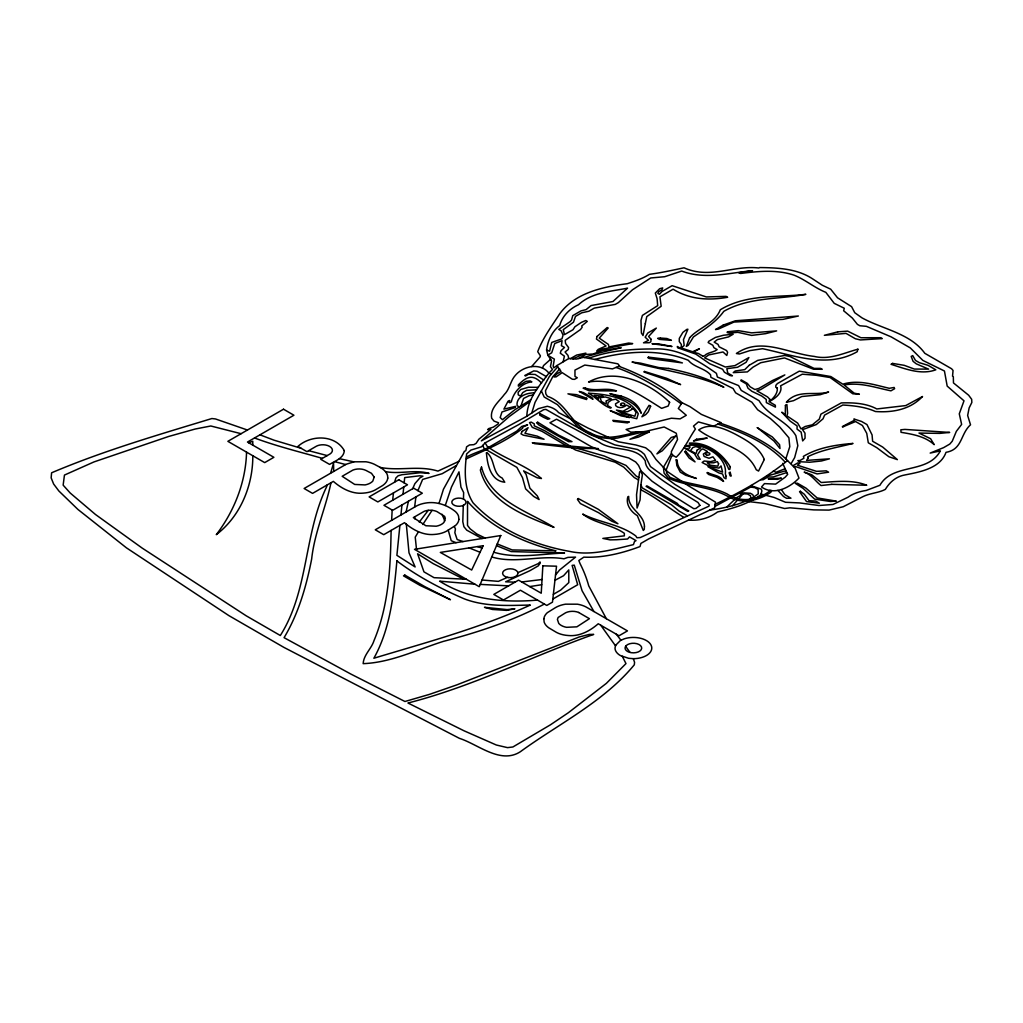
<?xml version="1.0" encoding="UTF-8"?>
<svg xmlns="http://www.w3.org/2000/svg" width="1023" height="1023" viewBox="0 0 1023 1023"><rect width="100%" height="100%" fill="white"/><g stroke="black" fill="none" stroke-linecap="round" stroke-linejoin="round"><path stroke-width="1.5" d="M463.278 505.388L462.792 521.692L463.918 526.717L466.744 530.157L482.012 538.533M463.457 499.083L463.649 492.575L460.938 487.089L458.995 471.846L451.475 487.076L445.286 505.49M391.106 530.426C390.466 567.803 388.714 605.565 374.034 640.539C371.464 648.838 363.689 654.707 363.152 663.646C390.824 662.635 417.09 649.733 443.266 641.408C477.549 632.457 511.308 621.345 542.791 604.874L544.3 604.018M391.63 520.362L392.167 510.042M392.666 500.26L393.459 492.907M640.909 484.812L640.078 500.004L637.06 508.047L636.536 494.748L639.58 472.025L640.603 471.053L642.393 474.71L640.909 484.812L642.214 487.881L671.472 504.774L679.016 511.001L687.29 515.771M246.543 452.128C245.801 481.961 234.331 511.078 216.288 534.658C240.418 516.283 252.975 485.554 252.809 455.746M521.052 405.645L523.559 398.459L529.057 395.722L533.252 394.968M414.609 507.101L415.913 496.909M399.903 525.349L396.898 555.348L415.133 566.959L409.008 552.829L406.31 524.096M400.939 514.991L401.949 504.978M403.011 494.288L403.753 486.961M404.162 482.869L404.686 477.6L419.711 475.785L422.934 476.181L419.839 477.971L414.903 483.623L412.678 488.7M394.622 482.165L395.875 477.984L398.113 475.797L402.052 474.685L420.376 472.728L429.072 473.406C414.942 469.225 399.993 474.442 385.53 471.616M529.748 401.617L509.326 416.514L481.334 440.887L526.819 416.284C527.28 399.123 539.121 386.055 548.903 373.101L552.484 369.469L550.425 366.605L551.589 360.978L547.817 355.045L546.576 350.032C547.753 340.569 551.947 331.414 559.683 325.57C562.241 316.107 569.696 308.677 578.494 304.739C591.806 292.386 610.667 291.542 627.547 288.154L612.982 301.504L591.089 305.57L586.064 309.637L581.013 310.864L572.765 315.621L571.563 320.007L570.041 321.682L558.763 329.419L561.128 330.787L563.059 335.071L561.985 338.818L551.717 342.449L549.594 351.209L546.576 350.032M406.08 512.024L408.458 501.206M330.979 482.754C325.595 508.457 314.496 532.74 311.657 559.031C306.299 586.409 298.524 613.583 284.074 637.674L350.927 674.093L404.955 701.497L429.455 694.374L456.706 684.924L579.261 636.958L589.299 634.413L593.685 634.401C531.538 656.485 472.178 686.676 407.947 703.018L464.058 730.806L496.334 745.013L507.51 747.634L512.881 746.982L550.451 724.808L568.289 712.775L606.37 683.364L625.974 663.582L622.304 656.306M248.653 442.754L252.771 441.233L252.783 445.133M327.155 484.953L326.606 486.833C303.741 534.287 308.805 590.412 280.328 635.513L246.211 615.808L142.146 548.072L95.484 514.492L70.216 493.022L63.145 485.145L64.449 475.068L93.975 461.923L168.59 436.489L195.227 429.021L210.815 425.99L241.096 433.701M330.595 473.214L333.562 463.099L333.69 471.424M531.781 412.998L535.029 402.397L549.364 376.464L557.688 366.835L556.96 365.543L568.762 358.536L576.384 359.086L583.442 357.334L617.854 363.817L619.618 365.965L612.445 368.894L584.785 365.058L574.964 370.096L574.977 376.426L577.304 377.768L574.555 379.354L572.369 379.252L562.164 372.641L556.128 376.848L554.108 376.976L556.422 374.137L561.077 371.451L557.688 366.835M439.008 503.457L443.458 489.224L464.301 451.501L465.861 450.606L466.59 446.834L469.506 444.954L473.866 444.66L476.117 443.355L478.854 439.212L490.899 429.404L487.651 429.673L488.738 428.586L493.303 427.141L498.073 423.995L498.546 422.755L494.083 421.131L491.692 418.279C489.621 408.535 499.275 401.412 504.326 394.482C509.812 389.175 510.298 380.914 515.4 375.313C523.431 365.786 540.451 362.385 548.903 373.101L551.256 374.277M417.908 490.644L422.614 479.429L442.179 473.7L456.143 465.644M566.051 445.542L542.1 431.399L532.292 427.345L529.505 422.576L531.206 422.115L534.3 423.906L534.223 425.811L544.441 430.593L570.118 446.015M785.779 459.033L789.782 446.667L788.899 437.806L779.731 427L770.319 418.471L757.647 409.763L751.918 402.231L735.627 392.819L733.095 388.535L710.883 377.308L710.537 374.776C704.374 368.011 693.863 367.283 688.3 360.288C658.684 348.447 624.963 351.106 594.747 359.469M771.662 490.413L770.818 492.255C758.849 500.733 742.302 504.39 728.939 497.025C710.371 486.206 687.75 486.82 668.377 478.176L664.08 473.048L663.428 467.358L671.42 453.547L671.369 451.654L677.533 439.494L676.28 433.266L664.157 426.987L617.649 438.036L611.127 438.688L598.775 437.512L589.031 433.394L578.174 427.128L557.42 404.648L544.198 397.014L541.359 390.939M542.459 367.948L543.609 365.505L550.783 359.137M432.064 510.336L422.806 524.505M712.929 426.438L721.087 422.652L701.369 414.392L690.039 406.681L681.97 402.678C663.774 386.4 641.613 374.84 618.851 366.285M770.089 490.119L769.501 491.193C757.429 500.413 740.281 502.932 727.327 494.058C709.271 485.017 688.415 484.928 669.963 477.345L666.74 473.317L666.101 470.171L671.536 456.36L673.083 455.465L676.165 457.243C684.387 449.519 688.901 438.33 695.41 429.072L693.504 426.105L698.415 421.911L713.133 426.028M645.283 431.591L630.769 432.154L626.114 429.468L671.395 418.228L680.103 418.88L686.305 415.287L678.339 408.509L681.97 402.678M418.458 531.755L415.236 537.126L416.412 548.507L417.128 548.903M419.238 522.152L428.241 510.349A10.588 6.112 0 0 1 431.796 510.311L432.946 510.439A10.857 6.266 0 0 1 437.115 511.679L444.621 516.372L445.325 518.38L443.982 522.344A13.184 7.621 0 0 1 436.22 526.218L425.862 525.745L413.33 517.6L424.046 511.41A10.358 5.985 0 0 1 427.154 510.503L428.292 510.349M732.57 505.682L742.915 494.007L736.713 497.587L726.688 507.127M485.119 442.882L481.501 446.795L470.9 450.094L466.654 453.892C464.493 470.209 463.828 488.329 473.01 502.753C497.766 529.466 533.661 545.003 569.402 551.346C591.038 556.128 612.508 549.594 633.429 544.632L634.503 541.525L636.05 540.63L629.529 536.858L627.572 539.006L616.677 539.735L610.104 539.875L602.854 538.405L624.337 535.847L624.35 533.315C611.588 524.415 595.041 523.507 582.714 514.083C599.951 522.83 620.002 524.083 635.794 535.95L636.92 537.74L640.193 537.548L708.977 506.168L709.208 504.914L674.924 484.429L650.449 466.552L644.426 454.378L641.383 451.744L637.508 449.506L614.887 444.877L589.146 434.084L545.937 409.405L543.776 409.622L518.648 424.647L485.119 442.882L487.306 446.463C504.326 458.867 525.566 464.774 541.448 478.521L537.241 477.792L523.597 470.874L526.116 474.391L529.888 488.15L537.318 495.899L539.108 499.556L533.686 496.424L525.617 488.879L522.497 477.639L516.871 467.358L484.122 448.509L482.728 445.465M559.696 368.932L552.701 376.822L545.476 390.76L545.86 393.919L547.382 396.297C566.614 402.614 571.64 425.568 590.22 432.703C605.514 441.962 623.467 434.711 639.503 431.693M791.15 463.572L794.654 457.575L797.825 445.683L795.856 435.619C786.713 420.543 767.774 415.76 759.079 400.709L741.24 390.402L738.593 385.581L717.379 377.052L716.42 373.357C697.724 360.198 677.622 347.705 653.582 348.958C631.651 348.958 609.35 350.62 588.634 358.319M782.723 463.355L787.684 474.365L785.191 477.191L775.626 484.122L764.475 483.61L761.508 487.012C774.194 495.746 789.615 487.843 798.976 478.099L795.14 468.227L787.531 460.58C765.562 478.393 740.716 492.025 715.167 504.313M584.248 357.5C595.898 353.472 608.711 350.62 621.191 347.756L602.278 350.441L593.225 353.996L585.719 354.469L578.737 358.51M556.96 365.543L553.763 367.896L553.187 366.029L554.364 359.111L548.162 355.531M526.819 416.284L538.354 408.65L547.292 406.284A20.422 11.79 0 0 1 558.545 412.576L588.072 428.113L618.186 441.731L635.897 444.992L645.679 447.818L650.807 451.885L655.999 459.506L667.571 471.731L688.249 485.669L715.512 502.152L714.617 507.83L648.646 538.929L640.884 543.418L640.04 546.538C622.189 553.264 603.007 557.995 583.813 557.151L578.839 560.527L580.054 563.609A301.913 174.306 0 0 1 588.724 585.834L606.332 618.698M547.817 355.045L551.691 352.807L554.773 343.485L562.062 340.672L561.397 345.672L564.504 347.462L561.039 350.684L560.297 353.191L564.389 356.157L563.162 361.771M531.666 366.528L539.991 357.078L540.425 355.838L537.714 351.695C542.817 338.012 551.793 326.043 559.517 314.087C574.696 292.949 602.713 286.811 627.24 283.716C634.835 281.21 642.457 278.691 649.439 274.317C661.05 272.796 672.571 270.238 684.042 267.796C709.668 279.458 733.683 264.983 758.836 268L759.616 267.553C777.608 267.757 796.802 268.563 812.352 278.691L822.339 285.264L830.663 289.164L837.543 297.795L851.609 306.657L854.755 312.718L862.018 317.872C882.58 329.201 910.47 333.319 924.818 353.319L951.595 368.766L953.052 370.467L952.541 376.157L953.321 376.605L953.474 382.934L968.64 395.223L971.671 399.29L971.85 402.461L969.139 407.934L967.656 415.479L970.52 424.801C960.201 434.046 962.656 449.545 946.019 452.319C940.303 468.508 919.587 472.051 904.959 474.953C896.289 476.424 889.805 482.012 885.355 489.378C878.514 492.984 870.228 493.086 863.131 496.551L843.246 506.73L829.065 510.106L813.745 509.889L789.948 507.817L784.59 508.508L764.552 503.469L749.296 501.666M570.386 358.651L576.601 355.071L585.885 353.14L572.893 358.83M466.398 457.115C473.496 453.112 481.437 451.041 488.764 447.307L516.679 431.195L521.807 426.412L527.599 424.877L522.894 427.051L522.548 428.292C505.835 441.872 485.324 449.941 466.258 458.879M555.527 574.977L559.619 569.977L575.553 557.113L567.893 557.394L563.942 558.801C540.336 554.747 515.029 564.069 491.756 556.96M553.353 594.337L560.681 590.105L568.814 582.599L568.775 569.926L563.545 575.732L554.926 580.322M552.816 599.094L577.688 584.734L572.113 565.374L574.274 565.156L582.074 590.731L593.915 611.524M793.183 465.58L797.838 462.882L799.973 463.15L797.441 465.209L816.533 471.347L826.264 470.849L828.592 472.191L817.083 473.918L795.383 466.514L794.104 466.82M714.834 506.475L752.353 486.155L761.304 489.147L761.879 491.014L760.818 494.761C748.209 504.096 732.596 508.482 717.507 511.973C709.182 518.226 698.747 520.976 688.415 520.08M530.656 399.852L514.556 409.942L502.446 419.724L500.17 417.563L501.986 411.962L515.042 407.602L515.515 406.374L503.904 409.098L508.022 401.272L509.761 400.492L509.006 402.333L509.774 402.781L511.321 401.886C513.405 392.257 521.871 382.717 531.858 381.873L530.195 380.914L525.873 381.323L518.392 386.183L518.329 384.917C526.193 376.937 532.587 373.536 541.576 383.075M459.301 461.194L437.946 471.104C418.88 465.145 399.379 471.232 379.993 467.383M507.472 577.33L498.406 581.371L482.038 580.015M517.817 572.714L538.341 563.571L540.029 561.934L540.31 563.034L538.239 565.872L529.709 570.796L505.618 581.793L514.991 582.177M784.577 468.956L776.035 472.242L773.247 471.104M785.638 470.81L767.288 475.964M786.661 472.588L773.273 476.961L767.8 477.063L763.145 479.749L760.946 479.813M541.73 584.721L529.735 586.588M542.049 579.504L521.73 581.972M703.095 356.196L704.144 356.03C707.609 352.091 713.274 352.756 717.187 349.597L713.926 347.705L712.826 345.262L708.172 342.577L708.696 341.337L715.525 337.398L723.466 335.25L733.184 334.227L728.529 336.912L717.392 339.585L714.156 342.142L718.031 344.38L719.156 346.823L726.573 350.544L727.596 352.347L726.803 355.48L723.031 351.976L708.696 354.943L704.617 357.897L725.384 367.027L734.936 365.607L748.9 357.551L746.048 362.334L737.519 367.27L726.841 368.702L727.801 373.101L732.442 375.786L730.269 375.62L724.399 372.231L722.609 369.239L709.732 363.728L695.832 354.086L677.571 347.756L677.328 346.49L679.771 347.91L681.318 347.014L681.344 344.482L679.272 341.541L679.298 338.383L682.853 332.398L686.868 329.38L687.916 329.214L683.466 339.674L684.17 345.365L681.382 348.012L692.597 351.733L699.387 348.766L693.428 352.206L698.44 353.51L703.095 356.336M709.514 510.208C726.317 507.689 744.399 504.211 758.26 493.879L758.107 489.48L755 487.69L750.754 487.05M534.351 392.922C526.986 392.602 515.822 396.655 517.114 405.683L519.185 406.885M537.51 600.092C503.674 603.033 468.994 599.568 439.596 581.154L474.915 584.21M536.627 389.814L526.64 390.351L522.766 392.589L520.528 396.144L518.201 394.801L518.162 392.269L520.758 389.482L528.546 387.231L538.418 387.372M480.196 584.376L508.584 585.872M466.335 579.248L434.046 577.675L423.957 571.857L417.601 553.788L433.125 563.596L463.624 579.12M577.714 448.381L598.429 448.598L532.331 442.716L534.62 443.65L577.714 448.381L604.145 455.977L626.025 465.439L636.063 475.964L638.838 477.562M345.672 464.544L334.444 461.616M353.83 461.859L339.38 458.675M751.151 485.465L752.353 486.155M327.194 455.58L308.639 450.67M761.022 494.032L774.079 497.447L785.536 502.28L799.756 502.932L818.975 505.515L833.016 504.467L848.029 497.216A33.516 19.347 0 0 1 866.187 490.465L879.895 485.286C892.849 462.728 927.784 474.34 940.367 450.874L930.176 453.087L943.615 447.626L949.817 444.046L952.247 441.207L956.339 431.361L961.633 424.404L959.28 413.816L963.998 400.824L947.183 386.093L944.446 371.004L922.887 360.428L910.304 347.922L891.071 336.823L866.353 326.324L859.844 325.762L857.415 324.368L852.338 318.051L843.655 310.762L844.269 308.255L834.231 303.345L825.83 292.348C814.5 287.795 805.229 279.573 793.963 275.136C776.623 269.381 758.35 271.248 740.588 273.461L738.772 272.757L752.544 270.711C729.13 272.821 704.975 279.918 681.702 271.057L664.707 276.709L650.73 277.975L632.495 289.778L618.365 302.603L615.271 304.394L594.286 308.102L588.864 311.235L581.691 312.821L575.489 316.401L573.481 322.207L563.251 329.649L564.479 334.636L573.008 329.713L574.926 326.746L581.358 322.398L585.744 320.506L587.292 321.401L581.691 326.005L582.202 327.245L580.45 329.559L565.207 340.339L565.578 343.498L568.583 347.551L568.276 349.444L565.054 352.002L567.982 355.403L568.762 358.536M579.35 391.528L583.34 392.576L591.869 397.512L592.969 399.302L579.478 391.553M322.373 458.368C299.624 451.834 276.721 446.258 254.522 437.972M301.043 448.253L273.972 440.171L259.97 434.826M717.826 424.034C742.238 432.281 767.237 442.665 785.05 462.012M720.039 423.1C744.424 431.297 769.143 442.089 787.531 460.58M463.023 541.563L457.153 539.53L454.851 532.702L455.427 528.917L454.25 526.487M477.524 546.589L482.012 548.136M493.764 552.203C516.346 559.044 541.205 553.852 564.543 553.034L511.142 551.576L496.513 545.681M247.451 430.031L215.495 418.957L211.876 418.535C158.105 434.89 103.31 450.785 51.598 472.792L51.15 477.856L53.631 484.02L58.861 490.989L77.965 509.48L126.443 547.842L228.832 615.59L283.895 647.38L459.365 738.325C478.201 744.348 500.4 764.526 520.259 751.79C558.558 723.888 603.698 701.957 634.311 664.784L634.567 662.252L633.314 658.659M616.025 367.436C639.644 375.735 661.127 389.136 681.254 403.88M456.092 542.676L451.245 540.732L448.227 530.144M469.135 547.893L480.056 552.279M485.107 538.034L476.782 533.968L470.196 528.904L467.498 525.438L467.537 501.385C490.132 527.203 523.124 542.829 556 550.86L512.165 549.926L497.229 543.955M543.801 380.045L535.208 374.456L528.635 374.188L525.541 375.978L524.761 375.531L533.776 370.914L537.024 371.221L546.333 376.592M638.518 479.979L634.247 477.511L623.736 467.14L615.207 462.217L575.553 450.018L571.678 447.78M640.641 489.685C656.139 497.421 669.259 508.457 683.875 517.382M578.698 612.496L589.414 618.685L576.882 626.83L566.525 627.316A13.184 7.621 0 0 1 558.763 623.429L557.42 619.478L558.123 617.457L565.617 612.777A10.626 6.138 0 0 1 578.724 612.47M671.42 453.547L673.083 455.465M777.876 490.362L783.49 496.5L786.597 498.291L790.971 498.175L784.82 494.633L781.38 489.608M620.961 640.283L616.358 634.234M625.68 646.344L629.989 652.393M615.501 645.807L600.744 625.219M753.913 497.101L752.749 494.633L750.422 493.291L743.951 492.843L739.795 493.661L747.468 493.943L750.562 495.746L750.716 498.572M442.051 514.288L444.813 520.924M414.724 516.794L414.763 518.827M543.84 618.825L544.159 622.086A21.982 12.698 0 0 0 548.929 627.917L556.55 632.444A21.01 12.123 0 0 0 568.468 635.539C579.645 636.575 590.054 630.884 598.238 623.774L619.017 635.769L627.47 630.897L587.471 607.803A21.406 12.366 0 0 0 577.458 604.197L565.553 604.171A22.519 12.992 0 0 0 555.272 607.739L547.382 612.636A22.928 13.235 0 0 0 544.21 617.201L543.84 618.825M785.421 405.389L785.293 414.635L781.789 412.205L790.127 421.092L797.122 425.964L797.045 429.136L801.15 432.102L802.684 440.913L805.063 438.189L804.999 433.177L802.569 429.647L816.29 424.558L823.055 418.791L824.589 415.095L842.811 405.018C853.809 405.671 865.305 406.949 875.407 411.515C892.874 412.781 910.419 409.456 922.529 396.502L905.739 405.581L876.813 408.957C866.187 403.152 853.22 402.563 841.328 402.896L820.932 414.136L819.295 419.11L812.352 424.801L805.229 426.463L801.009 428.893L797.633 423.023L786.892 415.875L787.608 413.382L786.917 404.52L785.421 405.389M777.288 388.075C777.851 393.433 773.733 397.64 770.204 401.016C775.524 398.203 782.761 392.742 780.613 385.824L802.288 374.201L816.418 375.3L830.139 377.538L852.824 393.804L859.371 394.213L854.192 393.164L844.052 384.955C860.484 382.091 875.381 387.666 890.943 390.824L894.614 388.702L894.14 387.461L889.307 388.305C874.115 384.763 858.706 379.405 842.773 384.162L830.829 376.541L799.283 371.17L777.378 383.587L775.894 385.287L775.741 387.18L777.288 388.075M726.049 476.283L725.972 478.815L724.003 477.677L722.545 473.969L718.824 472.92L707.967 466.718L722.583 472.127L721.036 465.887L718.977 468.086L710.486 466.82L702.136 462.511L704.131 461.015L710.614 461.642L715.525 460.337L712.967 456.833L708.99 458.253L704.093 456.45L703.325 454.059L707.353 451.475L702.814 448.854L700.627 450.12L697.52 454.839L700.192 459.34L697.571 458.867L694.412 453.649L684.17 447.921L688.594 449.263L690.154 446.898L685.052 446.118C700.96 441.284 727.647 455.504 725.358 473.777L726.049 476.283M606.281 400.99L606.153 404.149L601.447 401.425L600.041 397.717L605.36 396.962L611.115 398.65L606.281 400.99M542.855 565.834L541.231 593.225L518.546 580.131L493.802 594.414L503.482 600.002L520.413 590.22L546.781 605.45L552.471 602.163L556.525 566.192L542.855 565.834M644.464 526.193L644.285 529.351L643.301 530.489L637.342 515.682C631.025 511.871 625.616 504.544 627.79 496.897L628.685 496.372C628.186 509.326 643.774 513.495 644.464 526.193M486.436 452.908C487.383 464.544 490.477 480.695 504.761 482.217L502.165 478.048C492.178 473.508 495.158 459.365 487.05 452.703L486.436 452.908M344.303 450.619C343.945 458.189 334.828 461.002 329.598 464.416L320.749 459.314L330.097 453.918A9.591 5.537 0 0 0 327.705 445.542L325.519 444.992A9.591 5.537 0 0 0 316.567 446.105L306.938 451.654L297.91 446.437C310.941 434.647 335.096 434.443 344.303 450.619M586.729 398.279L586.614 399.545L567.931 393.829L576.588 394.661L586.729 398.279M374.162 477.076L372.832 481.04A13.184 7.621 0 0 1 365.058 484.915L354.7 484.442L342.168 476.296L352.884 470.094A10.626 6.138 0 0 1 365.927 470.401L371.49 473.317L374.162 477.076M396.911 560.694C393.829 593.928 390.377 628.736 373.868 658.237C426.553 642.342 480.196 628.007 530.336 605.041C508.226 605.488 485.861 606.933 464.672 599.018C441.437 589.031 418.957 577.279 398.599 562.19L396.911 560.694M630.334 407.141L622.981 411.297L616.421 410.095L621.843 413.228L631.229 416.067L630.679 417.294L636.766 418.739L638.25 413.74C628.467 396.962 606.166 394.239 588.366 393.216C596.243 397.308 601.69 404.878 610.168 408.062L611.243 407.691L607.585 405.581L608.135 402.435L611.549 399.993L615.718 399.213L619.235 401.643L615.514 403.791L615.693 405.683C618.608 408.855 623.698 407.755 626.587 405.095L630.334 407.141M651.088 339.304L650.807 341.835L649.26 342.731L643.505 342.807L648.492 340.327L645.142 337.181L647.789 333.012L656.331 328.089L648.608 336.477L651.088 339.304M631.792 408.356L631.587 409.622L627.495 411.719L621.23 412.205L634.848 416.233L636.025 412.512L634.158 409.532L631.792 408.356M645.334 323.524L643.045 335.544L641.408 333.063L640.973 320.404L642.406 315.404L657.687 305.647L657.086 298.678L655.321 293.077L659.669 288.703L662.674 287.936L661.983 289.79L658.876 291.581L657.853 293.384L659.4 294.279L662.022 291.504L672.111 285.686L706.356 296.939L726.074 296.376L727.622 297.271C708.888 300.621 689.937 299.637 673.108 289.202L659.925 296.811L661.178 306.261L646.766 316.606L645.334 323.524M596.972 336.529L596.447 339.035L606.076 345.94L598.25 349.342L596.69 351.004L597.266 351.401L602.355 349.073L632.687 343.6L628.723 343.05L609.005 346.95L608.404 344.431L599.235 338.14L608.199 328.012L607.163 327.552L596.972 336.529M676.177 459.851L676.83 465.516L680.308 472.166L685.73 475.299L696.407 478.457C687.597 475.401 677.073 471.283 677.213 460.056L676.177 459.851M387.768 478.073L387.423 479.697A21.982 12.698 0 0 1 382.653 485.529L375.032 490.055A21.01 12.123 0 0 1 363.114 493.137C351.938 494.186 341.529 488.495 333.345 481.385L312.565 493.38L304.112 488.495L346.26 464.212L354.124 461.808L366.029 461.782A22.519 12.992 0 0 1 376.323 465.337C381.31 467.895 388.19 471.45 387.768 478.073M458.918 519.377L458.585 521.001A22.033 12.724 0 0 1 455.478 525.515L446.194 531.359A21.01 12.123 0 0 1 434.276 534.441C423.1 535.489 412.691 529.799 404.507 522.689L383.727 534.684L375.275 529.799L415.274 506.705A21.406 12.366 0 0 1 425.287 503.111C436.015 501.117 446.974 504.863 455.363 511.538A22.928 13.235 0 0 1 458.534 516.104L458.918 519.377M730.332 466.961L729.77 469.467L728.721 469.276C723.363 453.931 706.062 443.432 689.732 443.752L689.349 443.125C706.573 441.898 721.803 452.729 730.332 466.961M615.629 645.308L615.002 648.045A18.388 10.614 0 0 0 620.386 655.564L628.621 658.3L633.39 658.671A18.388 10.614 0 0 0 651.152 645.308A18.388 10.614 0 0 0 624.196 638.851L620.386 640.539L615.629 645.308M769.705 399.149L769.104 401.668L775.306 405.249L775.434 407.141L766.342 402.614L766.253 399.443L761.726 396.003L751.803 391.259L747.954 388.177L746.253 383.855L740.818 380.722L741.164 379.827L747.353 383.408L750.191 386.835L754.846 389.52L758.81 388.446L772.774 380.377L784.846 374.904L760.728 389.546L756.93 390.812L767.557 396.95L769.705 399.149M539.978 413.624L539.633 415.057L543.507 417.294L547.791 419.277L549.76 418.714L539.978 413.624M857.888 349.201L857.223 351.707C826.942 368.894 793.631 355.173 762.57 348.702L749.885 350.608L739.335 353.984L736.419 353.51C760.882 336.465 788.196 353.536 814.18 356.4C829.384 360.16 843.579 353.101 857.888 349.201M675.73 436.092L662.226 450.823L656.907 453.892L671.19 437.499L675.73 436.092M718.581 463.688L717.852 466.181L710.358 465.222L707.225 462.805L713.67 462.818L717.353 461.578L718.581 463.688M689.617 337.782L686.305 346.413L688.249 345.314L693.415 336.963C704.208 329.432 716.113 322.092 723.824 311.312C749.13 296.964 778.503 299.509 805.868 294.33C776.943 297.642 746.381 293.921 720.307 309.764C714.847 323.664 698.799 327.539 689.617 337.782M697.238 449.992L695.96 453.713L690.525 450.58L692.903 447.486L695.806 446.591L700.729 447.984L697.238 449.992M481.513 467.051L480.362 470.069C488.572 502.523 525.848 516.346 554.031 527.382C527.715 511.206 490.17 500.4 481.513 467.051M669.617 402.333L668.185 406.041L661.638 408.356C640.193 394.955 615.245 377.295 588.57 382.052C615.283 367.219 649.49 382.794 669.617 402.333M500.784 535.528L479.224 586.691L414.494 549.325L500.784 535.528M650.628 406.221L648.288 411.757L645.769 414.571L641.894 416.809L649.068 405.325L650.628 406.221M483.163 545.707L471.68 570.028L440.325 552.42L483.163 545.707M602.828 396.182L598.314 397.244L598.468 399.136L594.248 395.441L602.828 396.182M764.296 459.493L758.555 471.066L756.227 469.723C745.984 446.603 716.97 444.072 698.683 429.941C710.103 422.103 724.131 428.599 735.153 434.084C746.547 440.261 759.002 446.923 764.296 459.493M727.532 331.772L727.148 332.552L729.143 333.076L737.813 332.322L751.649 335.403L765.588 333.664L776.649 330.889L751.688 332.859L738.325 330.646L727.532 331.772M522.216 431.386L520.988 433.816L523.316 435.159L544.07 439.251L537.165 436.118L524.965 433.304L528.124 427.678L522.216 431.386M808.08 458.01L806.61 460.401L829.423 458.816L821.482 460.977L809.615 462.243L799.781 461.731L797.838 460.606L800.012 460.491L803.899 458.253L803.375 456.386C818.042 447.575 836.008 444.775 853.041 443.432C837.709 447.409 822.044 449.634 807.748 456.757L808.08 458.01M626.178 645.654L625.347 646.805A8.325 4.808 0 0 0 629.222 652.214L631.229 652.687A8.325 4.808 0 0 0 641.204 649.695A8.325 4.808 0 0 0 636.894 643.697A8.325 4.808 0 0 0 626.178 645.654M514.671 608.838L506.602 610.386L492.434 609.465L484.493 607.317L507.114 609.606L514.671 608.838M749.181 365.301L744.77 369.61L735.217 371.004L733.248 372.628L747.378 371.912L752.954 367.206L760.703 362.73L784.513 357.935L813.477 369.188L822.211 369.29L820.651 368.395L814.078 368.395L789.884 356.516L784.731 355.429L757.723 360.377L749.181 365.301M787.71 400.76L786.367 402.295L793.516 400.671L801.776 396.528L820.152 394.725L828.617 392.026C814.871 395.875 799.027 389.482 787.71 400.76M578.251 498.546L577.445 499.441L580.373 503.546L598.557 512.689L611.703 521.167L617.93 523.763L598.314 509.301L578.251 498.546M644.439 371.451L643.94 372.001L680.627 384.61L666.651 378.318L644.439 371.451M699.898 505.4L695.96 508.405L693.837 508.712L673.108 495.733L651.996 481.168L641.101 470.912L638.544 465.414L635.705 461.987L628.723 457.959L600.693 450.708L591.025 446.54L549.914 422.806L556.55 419.213L599.069 442.089C612.534 452 636.28 445.274 645.27 460.964C645.411 466.092 648.684 469.774 652.661 472.613C666.574 484.621 682.673 492.792 698.07 502.523L699.898 505.4M283.512 409.213L227.86 441.335L264.701 462.613L273.883 457.307L247.451 442.051L293.921 415.223L283.512 409.213M398.778 479.761L369.111 496.897L377.832 501.935L407.499 484.8L398.778 479.761M413.612 488.163L383.945 505.298L392.666 510.324L422.333 493.201L413.612 488.163M648.544 357.155L647.764 357.602L649.324 358.498L682.405 362.909L672.149 359.981L648.544 357.155M723.274 325.058L715.525 329.547L718.466 329.048L733.939 322.079L783.017 319.368L798.362 316.017L735.371 320.787L723.274 325.058M629.043 422L627.495 422.895L613.493 421.323L612.841 420.338L629.043 422M649.4 431.872L638.454 437.09L629.938 439.238L641.894 433.662L649.4 431.872M404.814 575.079L403.484 575.847L419.89 585.309L450.44 599.721L424.98 586.716L404.814 575.079M696.612 439.225L693.504 441.015L707.2 438.074L696.612 439.225M892.58 363.408L891.033 364.303C905.317 368.817 920.994 375.249 935.815 369.815L928.066 365.339L919.345 362.666L915.47 360.428L912.733 355.608L911.199 356.4L913.079 361.336L916.352 363.881L928.615 369.124L914.357 369.06L904.191 365.313L892.58 363.408M688.645 510.912L687.763 511.423L646.076 486.334L646.996 485.887L677.239 503.354L678.556 505.093L688.645 510.912M844.205 426.31L842.658 427.205L842.402 426.527L854.614 420.159L853.911 418.97L861.545 421.45L866.98 424.583L872.069 434.916L872.619 441.245L882.696 447.064L897.388 459.634L888.897 456.731L876.826 447.716L868.297 442.793L866.737 433.33L862.427 425.491L855.573 421.527L844.205 426.31M685.602 451.207L684.63 451.731L689.259 458.151L695.052 461.897L685.602 451.207M537.676 422.23L536.576 422.768L538.827 424.941L553.571 433.458L568.711 441.719L571.998 441.642L558.622 435.095L537.676 422.23M800.37 491.27L799.551 491.667L806.559 501.615L819.372 503.214L815.625 501.04L809.065 500.695L804.347 494.301L800.37 491.27M757.327 427.678L773.976 441.028L779.986 448.496L779.59 444.698L772.301 436.923L757.327 427.678M707.584 472.562L706.931 472.843L708.645 474.467L717.085 477.37L723.593 481.411C720.384 475.158 712.967 475.439 707.584 472.562M730.205 472.319L729.118 472.754L730.141 475.874L731.176 476.079L730.205 472.319M463.534 505.298L461.987 505.874A7.097 4.105 0 0 1 451.821 501.884A7.097 4.105 0 0 1 462.908 498.802L464.289 499.518A7.097 4.105 0 0 1 463.534 505.298M781.201 478.201L777.288 479.339L768.132 478.802L781.201 478.201M837.837 331.836L824.372 335.314L846.047 333.37L855.356 338.741L860.433 339.943L882.235 338.6L880.688 337.705L860.944 337.743L847.645 331.132L837.837 331.836M660.372 338.038L657.648 338.344L659.439 339.393L671.395 340.327L666.894 338.511L660.372 338.038M831.801 484.352L821.034 485.541C815.421 481.245 811.469 474.531 804.168 472.14L811.75 474.762L821.252 482.498C836.239 481.552 852.568 479.518 866.75 485.26L831.801 484.352M949.523 432.435L939.792 433.381L918.986 433.061L930.61 438.726L934.191 444.673C925.176 436.348 912.695 434.264 901.046 432.32L900.841 429.788L904.933 429.404L949.523 432.435M835.983 501.091L830.548 501.487L814.653 499.122L803.132 488.406L795.28 483.291L797.48 483.24L806.009 488.163L817.096 497.894L835.983 501.091M585.297 388.049L583.123 388.177L589.107 390.76L616.473 390.914C606.345 387.116 595.258 391.86 585.297 388.049M658.569 343.894L651.996 343.69L672.009 346.503L658.569 343.894M668.684 368.472L658.927 367.602L640.59 363.152L632.022 362.052C662.546 370.364 694.579 374.047 723.862 387.231C706.906 377.717 687.661 372.385 668.684 368.472M629.401 417.512L621.102 415.862L610.168 410.619L629.401 417.512M621.153 396.106L609.861 393.663C621.319 397.985 635.168 401.233 641.216 413.254C638.774 403.97 629.823 398.689 621.153 396.106M508.278 577.522L506.423 577.074A7.673 4.437 0 0 1 505.592 569.721A7.673 4.437 0 0 1 517.676 572.1L517.932 573.238A7.673 4.437 0 0 1 508.278 577.522M621.14 405.21A2.199 1.266 0 0 0 624.81 404.648A2.199 1.266 0 0 0 622.125 403.1A2.199 1.266 0 0 0 621.14 405.21M706.612 455.03A2.199 1.266 0 0 0 709.898 453.931A2.199 1.266 0 0 0 706.612 452.831A2.199 1.266 0 0 0 706.612 455.03"/></g></svg>
